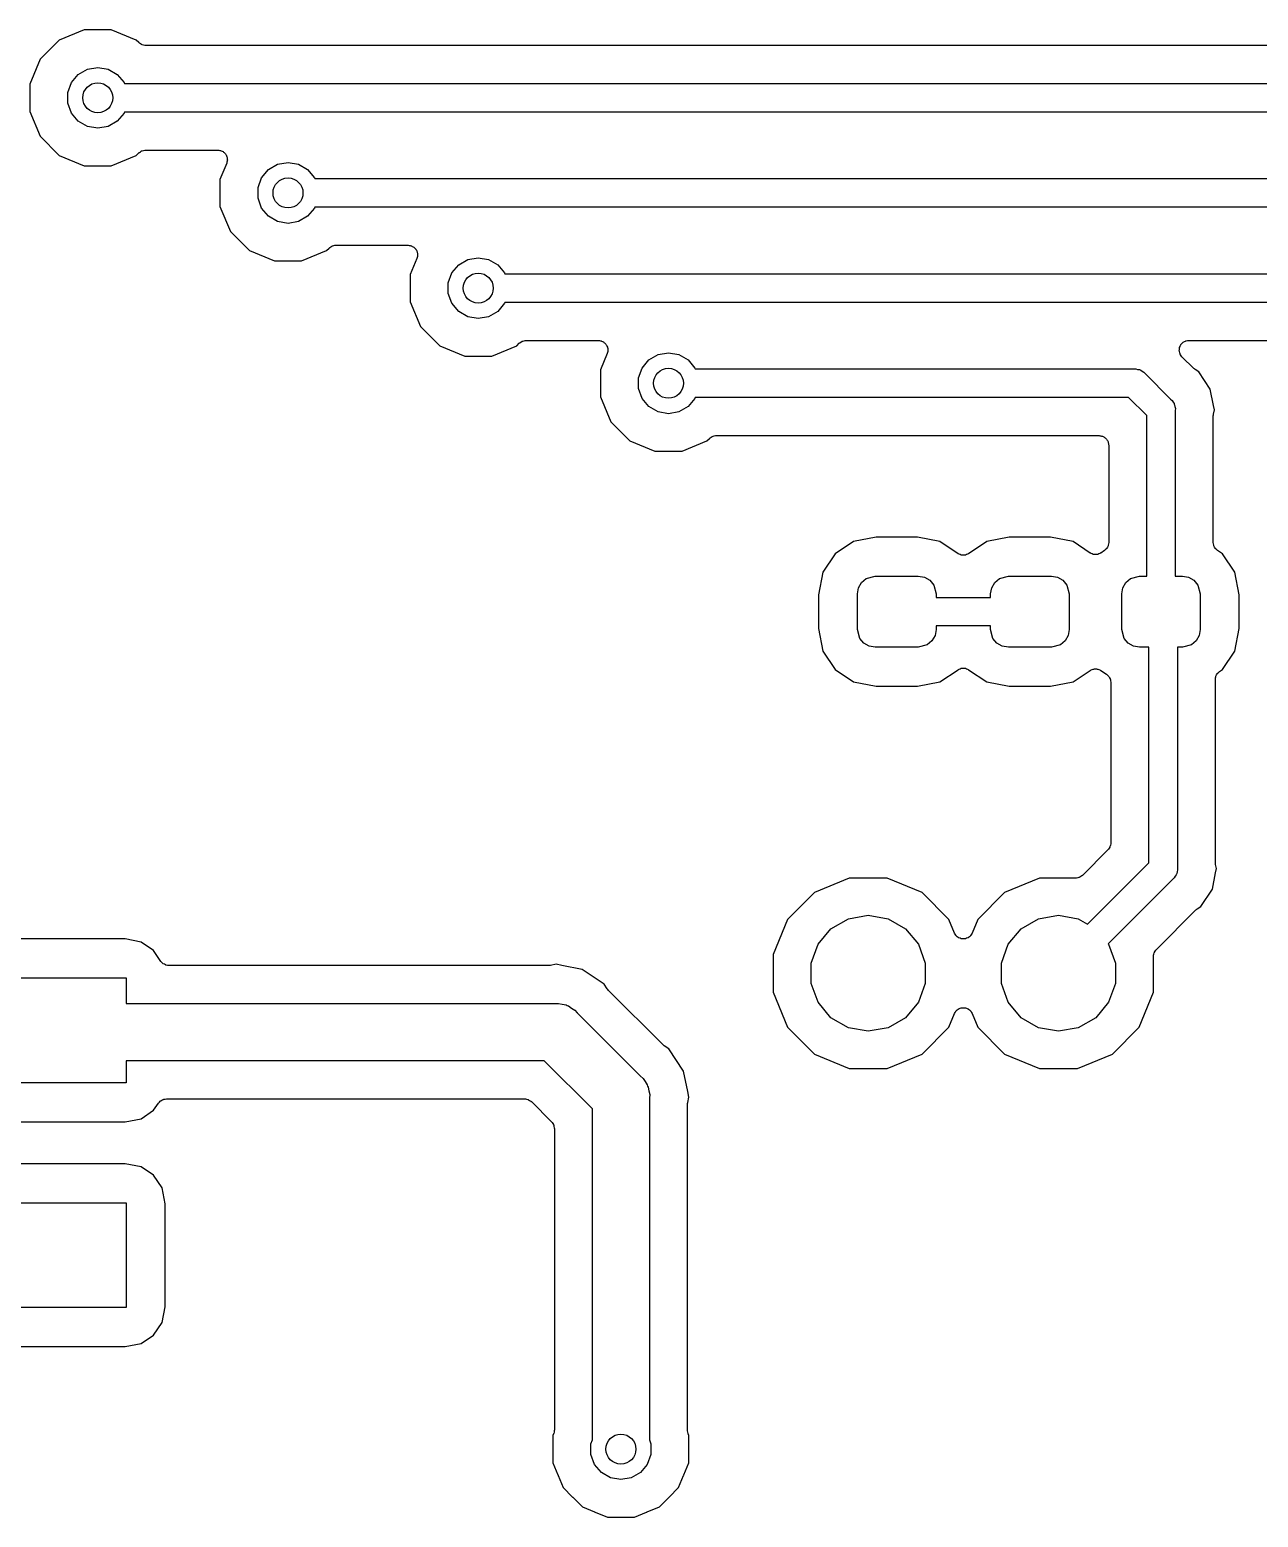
# Model space of a CAD drawing. Extents: x 40 to 164, y -163 to -60.
# Drawn here: x 57.51 to 73.91, y -128.8 to -108.95 of the extents above; entities that cross this region are included whole.
import ezdxf

# ---------------------------------------------------------------- set-up
doc = ezdxf.new("R2010")
doc.units = 0
doc.header["$MEASUREMENT"] = 0
doc.layers.add('BLACK', color=7, linetype='CONTINUOUS')

msp = doc.modelspace()

# ---------------------------------------------------------------- linework, layer by layer
at = {"layer": 'BLACK', "linetype": 'CONTINUOUS'}
for p, q in [((58.2394, -108.947), (57.9057, -109.085)), ((58.6006, -108.947), (58.2394, -108.947)), ((58.9343, -109.085), (58.6006, -108.947)), ((57.9057, -109.085), (57.6502, -109.341)), ((58.9684, -109.119), (58.9343, -109.085)), ((58.973, -109.123), (58.9684, -109.119)), ((58.9766, -109.127), (58.973, -109.123)), ((58.9909, -109.135), (58.9766, -109.127)), ((59.0045, -109.145), (58.9909, -109.135)), ((59.0099, -109.146), (59.0045, -109.145)), ((59.0148, -109.149), (59.0099, -109.146)), ((59.0311, -109.152), (59.0148, -109.149)), ((59.0471, -109.156), (59.0311, -109.152)), ((59.0527, -109.156), (59.0471, -109.156)), ((59.0582, -109.156), (59.0527, -109.156)), ((98.7247, -109.156), (59.0582, -109.156)), ((57.6502, -109.341), (57.512, -109.674)), ((58.0682, -109.652), (58.1589, -109.544)), ((58.1589, -109.544), (58.2811, -109.473)), ((58.2811, -109.473), (58.42, -109.449)), ((58.42, -109.449), (58.5589, -109.473)), ((58.5589, -109.473), (58.6811, -109.544)), ((58.6811, -109.544), (58.7718, -109.652)), ((57.512, -109.674), (57.512, -110.036)), ((58.02, -109.784), (58.0682, -109.652)), ((58.7718, -109.652), (58.7763, -109.664)), ((58.7763, -109.664), (98.7977, -109.664)), ((58.02, -109.926), (58.02, -109.784)), ((58.0682, -110.058), (58.02, -109.926)), ((57.512, -110.036), (57.6502, -110.369)), ((58.1589, -110.166), (58.0682, -110.058)), ((58.2811, -110.237), (58.1589, -110.166)), ((58.6811, -110.166), (58.5589, -110.237)), ((58.7718, -110.058), (58.6811, -110.166)), ((58.7763, -110.045), (58.7718, -110.058)), ((98.7271, -110.045), (58.7763, -110.045)), ((57.6502, -110.369), (57.9057, -110.625)), ((58.42, -110.261), (58.2811, -110.237)), ((58.5589, -110.237), (58.42, -110.261)), ((58.9909, -110.575), (59.0045, -110.565)), ((59.0045, -110.565), (59.0099, -110.564)), ((59.0099, -110.564), (59.0148, -110.561)), ((59.0148, -110.561), (59.0311, -110.558)), ((59.0311, -110.558), (59.0471, -110.554)), ((59.0471, -110.554), (59.0527, -110.554)), ((59.0527, -110.554), (59.0582, -110.553)), ((59.0582, -110.553), (60.0238, -110.553)), ((60.0238, -110.553), (60.0375, -110.556)), ((60.0375, -110.556), (60.0513, -110.557)), ((60.0513, -110.557), (60.0591, -110.56)), ((60.0591, -110.56), (60.0673, -110.561)), ((60.0673, -110.561), (60.0793, -110.568)), ((60.0793, -110.568), (60.0921, -110.573)), ((57.9057, -110.625), (58.2394, -110.763)), ((58.2394, -110.763), (58.6006, -110.763)), ((58.6006, -110.763), (58.9343, -110.625)), ((58.9343, -110.625), (58.9684, -110.591)), ((58.9684, -110.591), (58.973, -110.587)), ((58.973, -110.587), (58.9766, -110.583)), ((58.9766, -110.583), (58.9909, -110.575)), ((60.1412, -110.729), (60.052, -110.944)), ((60.0921, -110.573), (60.0982, -110.579)), ((60.0982, -110.579), (60.1055, -110.583)), ((60.1055, -110.583), (60.1144, -110.594)), ((60.1144, -110.594), (60.1246, -110.603)), ((60.1246, -110.603), (60.1285, -110.611)), ((60.1285, -110.611), (60.1338, -110.617)), ((60.1338, -110.617), (60.1386, -110.63)), ((60.1386, -110.63), (60.145, -110.642)), ((60.1442, -110.716), (60.1412, -110.729)), ((60.1489, -110.703), (60.1442, -110.716)), ((60.145, -110.642), (60.1461, -110.651)), ((60.1461, -110.651), (60.1489, -110.658)), ((60.1489, -110.658), (60.1489, -110.672)), ((60.1489, -110.672), (60.1507, -110.686)), ((60.1507, -110.686), (60.1489, -110.694)), ((60.1489, -110.694), (60.1489, -110.703)), ((60.6989, -110.814), (60.8211, -110.743)), ((60.8211, -110.743), (60.96, -110.719)), ((60.96, -110.719), (61.0989, -110.743)), ((61.0989, -110.743), (61.2211, -110.814)), ((60.052, -110.944), (60.052, -111.306)), ((60.56, -111.054), (60.6082, -110.922)), ((60.6082, -110.922), (60.6989, -110.814)), ((61.2211, -110.814), (61.3118, -110.922)), ((61.3118, -110.922), (61.3163, -110.934)), ((61.3163, -110.934), (90.0347, -110.934)), ((60.56, -111.196), (60.56, -111.054)), ((60.052, -111.306), (60.1902, -111.639)), ((60.6082, -111.328), (60.56, -111.196)), ((60.6989, -111.436), (60.6082, -111.328)), ((61.3118, -111.328), (61.2211, -111.436)), ((61.3163, -111.316), (61.3118, -111.328)), ((89.9641, -111.316), (61.3163, -111.316)), ((60.8211, -111.507), (60.6989, -111.436)), ((60.96, -111.531), (60.8211, -111.507)), ((61.0989, -111.507), (60.96, -111.531)), ((61.2211, -111.436), (61.0989, -111.507)), ((60.1902, -111.639), (60.4457, -111.895)), ((60.4457, -111.895), (60.7794, -112.033)), ((61.1406, -112.033), (61.4743, -111.895)), ((61.4743, -111.895), (61.5084, -111.861)), ((61.5084, -111.861), (61.513, -111.857)), ((61.513, -111.857), (61.5166, -111.853)), ((61.5166, -111.853), (61.5309, -111.845)), ((61.5309, -111.845), (61.5445, -111.835)), ((61.5445, -111.835), (61.5499, -111.834)), ((61.5499, -111.834), (61.5548, -111.831)), ((61.5548, -111.831), (61.5711, -111.828)), ((61.5711, -111.828), (61.5871, -111.824)), ((61.5871, -111.824), (61.5927, -111.824)), ((61.5927, -111.824), (61.5982, -111.823)), ((61.5982, -111.823), (62.5638, -111.823)), ((62.5638, -111.823), (62.5775, -111.826)), ((62.5775, -111.826), (62.5913, -111.827)), ((62.5913, -111.827), (62.5991, -111.83)), ((62.5991, -111.83), (62.6073, -111.831)), ((62.6073, -111.831), (62.6193, -111.838)), ((62.6193, -111.838), (62.6321, -111.843)), ((62.6321, -111.843), (62.6382, -111.849)), ((62.6382, -111.849), (62.6455, -111.853)), ((62.6455, -111.853), (62.6544, -111.864)), ((62.6544, -111.864), (62.6646, -111.873)), ((62.6646, -111.873), (62.6685, -111.881)), ((62.6685, -111.881), (62.6738, -111.887)), ((62.6738, -111.887), (62.6786, -111.9)), ((62.6786, -111.9), (62.685, -111.912)), ((62.685, -111.912), (62.6861, -111.921)), ((62.6861, -111.921), (62.6889, -111.928)), ((62.6889, -111.928), (62.6889, -111.942)), ((62.6889, -111.942), (62.6907, -111.956)), ((62.6907, -111.956), (62.6889, -111.964)), ((60.7794, -112.033), (61.1406, -112.033)), ((62.6812, -111.999), (62.592, -112.214)), ((62.6842, -111.986), (62.6812, -111.999)), ((62.6889, -111.973), (62.6842, -111.986)), ((62.6889, -111.964), (62.6889, -111.973)), ((63.1482, -112.192), (63.2389, -112.084)), ((63.2389, -112.084), (63.3611, -112.013)), ((63.3611, -112.013), (63.5, -111.989)), ((63.5, -111.989), (63.6389, -112.013)), ((63.6389, -112.013), (63.7611, -112.084)), ((63.7611, -112.084), (63.8518, -112.192)), ((62.592, -112.214), (62.592, -112.576)), ((63.1, -112.324), (63.1482, -112.192)), ((63.1, -112.466), (63.1, -112.324)), ((63.8518, -112.192), (63.8563, -112.204)), ((63.8563, -112.204), (81.1447, -112.204)), ((63.1482, -112.598), (63.1, -112.466)), ((62.592, -112.576), (62.7302, -112.909)), ((63.2389, -112.706), (63.1482, -112.598)), ((63.3611, -112.777), (63.2389, -112.706)), ((63.7611, -112.706), (63.6389, -112.777)), ((63.8518, -112.598), (63.7611, -112.706)), ((63.8563, -112.585), (63.8518, -112.598)), ((81.0741, -112.585), (63.8563, -112.585)), ((62.7302, -112.909), (62.9857, -113.165)), ((63.5, -112.801), (63.3611, -112.777)), ((63.6389, -112.777), (63.5, -112.801)), ((64.0143, -113.165), (64.0484, -113.131)), ((64.0484, -113.131), (64.053, -113.127)), ((64.053, -113.127), (64.0566, -113.123)), ((64.0566, -113.123), (64.0709, -113.115)), ((64.0709, -113.115), (64.0845, -113.105)), ((64.0845, -113.105), (64.0899, -113.104)), ((64.0899, -113.104), (64.0948, -113.101)), ((64.0948, -113.101), (64.1111, -113.098)), ((64.1111, -113.098), (64.1271, -113.094)), ((64.1271, -113.094), (64.1327, -113.094)), ((64.1327, -113.094), (64.1382, -113.093)), ((64.1382, -113.093), (65.1038, -113.093)), ((65.1038, -113.093), (65.1175, -113.096)), ((65.1175, -113.096), (65.1313, -113.097)), ((65.1313, -113.097), (65.1391, -113.1)), ((65.1391, -113.1), (65.1473, -113.101)), ((65.1473, -113.101), (65.1593, -113.108)), ((65.1593, -113.108), (65.1721, -113.113)), ((65.1721, -113.113), (65.1782, -113.119)), ((65.1782, -113.119), (65.1855, -113.123)), ((65.1855, -113.123), (65.1944, -113.134)), ((65.1944, -113.134), (65.2046, -113.143)), ((65.2046, -113.143), (65.2085, -113.151)), ((72.8795, -113.153), (72.8819, -113.148)), ((72.8819, -113.148), (72.8936, -113.136)), ((72.8936, -113.136), (72.9043, -113.123)), ((72.9043, -113.123), (72.9091, -113.12)), ((72.9091, -113.12), (72.9131, -113.116)), ((72.9131, -113.116), (72.9281, -113.109)), ((72.9281, -113.109), (72.9425, -113.101)), ((72.9425, -113.101), (72.948, -113.1)), ((72.948, -113.1), (72.9531, -113.098)), ((72.9531, -113.098), (72.9696, -113.096)), ((72.9696, -113.096), (72.9859, -113.093)), ((72.9859, -113.093), (80.7085, -113.093)), ((62.9857, -113.165), (63.3194, -113.303)), ((63.3194, -113.303), (63.6806, -113.303)), ((63.6806, -113.303), (64.0143, -113.165)), ((65.2212, -113.269), (65.132, -113.484)), ((65.2085, -113.151), (65.2138, -113.157)), ((65.2138, -113.157), (65.2186, -113.17)), ((65.2186, -113.17), (65.225, -113.182)), ((65.2242, -113.256), (65.2212, -113.269)), ((65.2289, -113.243), (65.2242, -113.256)), ((65.225, -113.182), (65.2261, -113.191)), ((65.2261, -113.191), (65.2289, -113.198)), ((65.2289, -113.198), (65.2289, -113.212)), ((65.2289, -113.212), (65.2307, -113.226)), ((65.2307, -113.226), (65.2289, -113.234)), ((65.2289, -113.234), (65.2289, -113.243)), ((65.7789, -113.354), (65.9011, -113.283)), ((65.9011, -113.283), (66.04, -113.259)), ((66.04, -113.259), (66.1789, -113.283)), ((66.1789, -113.283), (66.3011, -113.354)), ((72.8594, -113.232), (72.8609, -113.215)), ((72.8609, -113.237), (72.8594, -113.232)), ((72.8609, -113.198), (72.8628, -113.193)), ((72.8609, -113.215), (72.8609, -113.198)), ((72.8609, -113.243), (72.8609, -113.237)), ((72.8665, -113.258), (72.8609, -113.243)), ((72.8628, -113.193), (72.8633, -113.188)), ((72.8633, -113.188), (72.8703, -113.173)), ((72.8708, -113.274), (72.8665, -113.258)), ((72.8703, -113.173), (72.8759, -113.157)), ((72.874, -113.279), (72.8708, -113.274)), ((72.8759, -113.284), (72.874, -113.279)), ((72.8759, -113.157), (72.8795, -113.153)), ((72.8866, -113.297), (72.8759, -113.284)), ((72.8961, -113.31), (72.8866, -113.297)), ((73.0524, -113.467), (72.8961, -113.31)), ((65.132, -113.484), (65.132, -113.846)), ((65.64, -113.594), (65.6882, -113.462)), ((65.6882, -113.462), (65.7789, -113.354)), ((66.3011, -113.354), (66.3918, -113.462)), ((66.3918, -113.462), (66.3963, -113.474)), ((66.3963, -113.474), (72.2547, -113.474)), ((72.2547, -113.474), (72.2799, -113.472)), ((72.2799, -113.472), (72.3043, -113.479)), ((72.3043, -113.479), (72.3292, -113.483)), ((72.3292, -113.483), (72.3365, -113.487)), ((72.3365, -113.487), (72.3447, -113.49)), ((72.3447, -113.49), (72.3654, -113.504)), ((72.3654, -113.504), (72.3873, -113.517)), ((72.3873, -113.517), (72.4036, -113.536)), ((72.4036, -113.536), (72.7448, -113.877)), ((73.0626, -113.474), (73.0524, -113.467)), ((73.0717, -113.482), (73.0626, -113.474)), ((73.1196, -113.514), (73.0717, -113.482)), ((73.274, -113.745), (73.1196, -113.514)), ((65.64, -113.736), (65.64, -113.594)), ((65.6882, -113.868), (65.64, -113.736)), ((73.3169, -113.961), (73.274, -113.745)), ((65.132, -113.846), (65.2702, -114.179)), ((65.7789, -113.976), (65.6882, -113.868)), ((66.3918, -113.868), (66.3011, -113.976)), ((66.3963, -113.855), (66.3918, -113.868)), ((72.1841, -113.855), (66.3963, -113.855)), ((72.4255, -114.097), (72.1841, -113.855)), ((72.7448, -113.877), (72.7642, -113.894)), ((72.7642, -113.894), (72.7768, -113.916)), ((72.7768, -113.916), (72.7913, -113.936)), ((72.7913, -113.936), (72.7935, -113.944)), ((72.7935, -113.944), (72.7978, -113.952)), ((65.9011, -114.047), (65.7789, -113.976)), ((66.04, -114.071), (65.9011, -114.047)), ((66.1789, -114.047), (66.04, -114.071)), ((66.3011, -113.976), (66.1789, -114.047)), ((72.4255, -116.238), (72.4255, -114.097)), ((72.7978, -113.952), (72.8022, -113.977)), ((72.8022, -113.977), (72.8087, -114.001)), ((72.8087, -114.001), (72.8065, -114.026)), ((72.8065, -114.026), (72.8065, -116.238)), ((73.3145, -114.099), (73.3167, -114.087)), ((73.3145, -115.791), (73.3145, -114.099)), ((73.3167, -114.087), (73.3169, -114.075)), ((73.3282, -114.018), (73.3169, -113.961)), ((73.3169, -113.961), (73.3169, -113.961)), ((73.3169, -114.075), (73.3282, -114.018)), ((65.2702, -114.179), (65.5257, -114.435)), ((65.5257, -114.435), (65.8594, -114.573)), ((66.2206, -114.573), (66.5543, -114.435)), ((66.5543, -114.435), (66.5884, -114.401)), ((66.5884, -114.401), (66.593, -114.397)), ((66.593, -114.397), (66.5966, -114.393)), ((66.5966, -114.393), (66.6109, -114.385)), ((66.6109, -114.385), (66.6245, -114.375)), ((66.6245, -114.375), (66.6299, -114.374)), ((66.6299, -114.374), (66.6348, -114.371)), ((66.6348, -114.371), (66.6511, -114.368)), ((66.6511, -114.368), (66.6671, -114.364)), ((66.6671, -114.364), (66.6727, -114.364)), ((66.6727, -114.364), (66.6782, -114.363)), ((66.6782, -114.363), (71.7905, -114.363)), ((71.7905, -114.363), (71.8014, -114.365)), ((71.8014, -114.365), (71.8126, -114.365)), ((71.8126, -114.365), (71.823, -114.369)), ((71.823, -114.369), (71.8339, -114.371)), ((71.8339, -114.371), (71.8436, -114.377)), ((71.8436, -114.377), (71.854, -114.381)), ((71.854, -114.381), (71.8625, -114.388)), ((71.8625, -114.388), (71.8721, -114.393)), ((71.8721, -114.393), (71.8793, -114.402)), ((71.8793, -114.402), (71.8878, -114.409)), ((71.8878, -114.409), (71.8933, -114.418)), ((71.8933, -114.418), (71.9005, -114.427)), ((71.9005, -114.427), (71.9043, -114.437)), ((71.9043, -114.437), (71.9098, -114.447)), ((71.9098, -114.447), (71.9118, -114.458)), ((71.9118, -114.458), (71.9156, -114.468)), ((71.9156, -114.468), (71.9156, -114.48)), ((71.9156, -114.48), (71.9175, -114.49)), ((71.9175, -114.49), (71.9175, -115.791)), ((65.8594, -114.573), (66.2206, -114.573)), ((68.813, -115.718), (68.5114, -115.778)), ((69.363, -115.718), (68.813, -115.718)), ((69.6646, -115.778), (69.363, -115.718)), ((70.591, -115.718), (70.2894, -115.778)), ((71.141, -115.718), (70.591, -115.718)), ((71.4426, -115.778), (71.141, -115.718)), ((68.5114, -115.778), (68.2663, -115.941)), ((69.9064, -115.939), (69.6646, -115.778)), ((70.2894, -115.778), (70.0476, -115.939)), ((71.6704, -115.93), (71.4426, -115.778)), ((71.8611, -115.897), (71.8116, -115.93)), ((71.874, -115.884), (71.8611, -115.897)), ((71.8878, -115.873), (71.874, -115.884)), ((71.8899, -115.869), (71.8878, -115.873)), ((71.8929, -115.866), (71.8899, -115.869)), ((71.9009, -115.85), (71.8929, -115.866)), ((71.9098, -115.835), (71.9009, -115.85)), ((71.9106, -115.83), (71.9098, -115.835)), ((71.9124, -115.827), (71.9106, -115.83)), ((71.9144, -115.809), (71.9124, -115.827)), ((71.9175, -115.791), (71.9144, -115.809)), ((73.3176, -115.809), (73.3145, -115.791)), ((73.3196, -115.827), (73.3176, -115.809)), ((73.3214, -115.83), (73.3196, -115.827)), ((73.3222, -115.835), (73.3214, -115.83)), ((73.3311, -115.85), (73.3222, -115.835)), ((73.3391, -115.866), (73.3311, -115.85)), ((73.3421, -115.869), (73.3391, -115.866)), ((73.3442, -115.873), (73.3421, -115.869)), ((73.358, -115.884), (73.3442, -115.873)), ((73.3709, -115.897), (73.358, -115.884)), ((73.4377, -115.941), (73.3709, -115.897)), ((68.2663, -115.941), (68.1026, -116.186)), ((69.9141, -115.943), (69.9064, -115.939)), ((69.9208, -115.947), (69.9141, -115.943)), ((69.9341, -115.951), (69.9208, -115.947)), ((69.9468, -115.957), (69.9341, -115.951)), ((69.9552, -115.957), (69.9468, -115.957)), ((69.9632, -115.96), (69.9552, -115.957)), ((69.977, -115.959), (69.9632, -115.96)), ((69.9908, -115.96), (69.977, -115.959)), ((69.9988, -115.957), (69.9908, -115.96)), ((70.0072, -115.957), (69.9988, -115.957)), ((70.0199, -115.951), (70.0072, -115.957)), ((70.0332, -115.947), (70.0199, -115.951)), ((70.0399, -115.943), (70.0332, -115.947)), ((70.0476, -115.939), (70.0399, -115.943)), ((71.6781, -115.933), (71.6704, -115.93)), ((71.6848, -115.938), (71.6781, -115.933)), ((71.6981, -115.942), (71.6848, -115.938)), ((71.7108, -115.948), (71.6981, -115.942)), ((71.7192, -115.948), (71.7108, -115.948)), ((71.7272, -115.95), (71.7192, -115.948)), ((71.741, -115.95), (71.7272, -115.95)), ((71.7548, -115.95), (71.741, -115.95)), ((71.7628, -115.948), (71.7548, -115.95)), ((71.7712, -115.948), (71.7628, -115.948)), ((71.7839, -115.942), (71.7712, -115.948)), ((71.7972, -115.938), (71.7839, -115.942)), ((71.8039, -115.933), (71.7972, -115.938)), ((71.8116, -115.93), (71.8039, -115.933)), ((73.6014, -116.186), (73.4377, -115.941)), ((68.1026, -116.186), (68.0426, -116.488)), ((68.5773, -116.394), (68.6186, -116.323)), ((68.6186, -116.323), (68.6817, -116.27)), ((68.6817, -116.27), (68.8005, -116.238)), ((68.8005, -116.238), (69.3755, -116.238)), ((69.3755, -116.238), (69.4567, -116.252)), ((69.4567, -116.252), (69.5282, -116.294)), ((69.5282, -116.294), (69.5812, -116.357)), ((70.3553, -116.394), (70.3966, -116.323)), ((70.3966, -116.323), (70.4597, -116.27)), ((70.4597, -116.27), (70.5785, -116.238)), ((70.5785, -116.238), (71.1535, -116.238)), ((71.1535, -116.238), (71.2347, -116.252)), ((71.2347, -116.252), (71.3062, -116.294)), ((71.3062, -116.294), (71.3592, -116.357)), ((72.1053, -116.394), (72.1466, -116.323)), ((72.1466, -116.323), (72.2097, -116.27)), ((72.2097, -116.27), (72.3285, -116.238)), ((72.3285, -116.238), (72.4255, -116.238)), ((72.8065, -116.238), (72.9035, -116.238)), ((72.9035, -116.238), (72.9847, -116.252)), ((72.9847, -116.252), (73.0562, -116.294)), ((73.0562, -116.294), (73.1092, -116.357)), ((73.6614, -116.488), (73.6014, -116.186)), ((68.0426, -116.488), (68.0426, -116.938)), ((68.563, -116.475), (68.5773, -116.394)), ((68.563, -116.95), (68.563, -116.475)), ((69.5812, -116.357), (69.613, -116.475)), ((69.613, -116.475), (69.613, -116.522)), ((69.613, -116.522), (70.341, -116.522)), ((70.341, -116.475), (70.3553, -116.394)), ((70.341, -116.522), (70.341, -116.475)), ((71.3592, -116.357), (71.391, -116.475)), ((71.391, -116.475), (71.391, -116.95)), ((72.091, -116.475), (72.1053, -116.394)), ((72.091, -116.95), (72.091, -116.475)), ((73.1092, -116.357), (73.141, -116.475)), ((73.141, -116.475), (73.141, -116.95)), ((73.6614, -116.938), (73.6614, -116.488)), ((70.341, -116.903), (69.613, -116.903)), ((69.613, -116.903), (69.613, -116.95)), ((70.341, -116.95), (70.341, -116.903)), ((68.0426, -116.938), (68.1026, -117.24)), ((68.5948, -117.069), (68.563, -116.95)), ((68.6478, -117.132), (68.5948, -117.069)), ((69.5574, -117.103), (69.4942, -117.156)), ((69.5987, -117.032), (69.5574, -117.103)), ((69.613, -116.95), (69.5987, -117.032)), ((70.3728, -117.069), (70.341, -116.95)), ((70.4258, -117.132), (70.3728, -117.069)), ((71.3354, -117.103), (71.2722, -117.156)), ((71.3767, -117.032), (71.3354, -117.103)), ((71.391, -116.95), (71.3767, -117.032)), ((72.1228, -117.069), (72.091, -116.95)), ((72.1758, -117.132), (72.1228, -117.069)), ((73.0854, -117.103), (73.0222, -117.156)), ((73.1267, -117.032), (73.0854, -117.103)), ((73.141, -116.95), (73.1267, -117.032)), ((73.6014, -117.24), (73.6614, -116.938)), ((68.1026, -117.24), (68.2663, -117.485)), ((68.7193, -117.174), (68.6478, -117.132)), ((68.8005, -117.188), (68.7193, -117.174)), ((69.3755, -117.188), (68.8005, -117.188)), ((69.4942, -117.156), (69.3755, -117.188)), ((70.4973, -117.174), (70.4258, -117.132)), ((70.5785, -117.188), (70.4973, -117.174)), ((71.1535, -117.188), (70.5785, -117.188)), ((71.2722, -117.156), (71.1535, -117.188)), ((72.2473, -117.174), (72.1758, -117.132)), ((72.3285, -117.188), (72.2473, -117.174)), ((72.4535, -117.188), (72.3285, -117.188)), ((72.4535, -120.063), (72.4535, -117.188)), ((72.9035, -117.188), (72.8345, -117.188)), ((72.8345, -117.188), (72.8345, -120.134)), ((73.0222, -117.156), (72.9035, -117.188)), ((73.4377, -117.485), (73.6014, -117.24)), ((68.2663, -117.485), (68.5114, -117.648)), ((69.6646, -117.648), (69.9064, -117.487)), ((69.9064, -117.487), (69.9141, -117.483)), ((69.9141, -117.483), (69.9208, -117.479)), ((69.9208, -117.479), (69.9341, -117.475)), ((69.9341, -117.475), (69.9468, -117.469)), ((69.9468, -117.469), (69.9552, -117.469)), ((69.9552, -117.469), (69.9632, -117.466)), ((69.9632, -117.466), (69.977, -117.467)), ((69.977, -117.467), (69.9908, -117.466)), ((69.9908, -117.466), (69.9988, -117.469)), ((69.9988, -117.469), (70.0072, -117.469)), ((70.0072, -117.469), (70.0199, -117.475)), ((70.0199, -117.475), (70.0332, -117.479)), ((70.0332, -117.479), (70.0399, -117.483)), ((70.0399, -117.483), (70.0476, -117.487)), ((70.0476, -117.487), (70.2894, -117.648)), ((71.4426, -117.648), (71.6704, -117.496)), ((71.6704, -117.496), (71.6781, -117.493)), ((71.6781, -117.493), (71.6848, -117.488)), ((71.6848, -117.488), (71.6981, -117.484)), ((71.6981, -117.484), (71.7108, -117.478)), ((71.7108, -117.478), (71.7192, -117.478)), ((71.7192, -117.478), (71.7272, -117.476)), ((71.7272, -117.476), (71.741, -117.476)), ((71.741, -117.476), (71.7548, -117.476)), ((71.7548, -117.476), (71.7628, -117.478)), ((71.7628, -117.478), (71.7712, -117.478)), ((71.7712, -117.478), (71.7839, -117.484)), ((71.7839, -117.484), (71.7972, -117.488)), ((71.7972, -117.488), (71.8039, -117.493)), ((71.8039, -117.493), (71.8116, -117.496)), ((71.8116, -117.496), (71.8891, -117.548)), ((73.386, -117.523), (73.3989, -117.511)), ((73.3989, -117.511), (73.4377, -117.485)), ((68.5114, -117.648), (68.813, -117.708)), ((68.813, -117.708), (69.363, -117.708)), ((69.363, -117.708), (69.6646, -117.648)), ((70.2894, -117.648), (70.591, -117.708)), ((70.591, -117.708), (71.141, -117.708)), ((71.141, -117.708), (71.4426, -117.648)), ((71.8891, -117.548), (71.902, -117.56)), ((71.902, -117.56), (71.9158, -117.572)), ((71.9158, -117.572), (71.9179, -117.576)), ((71.9179, -117.576), (71.9209, -117.578)), ((71.9209, -117.578), (71.9289, -117.595)), ((71.9289, -117.595), (71.9378, -117.61)), ((71.9378, -117.61), (71.9386, -117.614)), ((71.9386, -117.614), (71.9404, -117.618)), ((71.9404, -117.618), (71.9424, -117.636)), ((71.9424, -117.636), (71.9455, -117.654)), ((71.9455, -117.654), (71.9455, -119.8)), ((73.3425, -117.616), (73.3456, -117.598)), ((73.3425, -120.061), (73.3425, -117.616)), ((73.3456, -117.598), (73.3476, -117.581)), ((73.3476, -117.581), (73.3494, -117.577)), ((73.3494, -117.577), (73.3502, -117.573)), ((73.3502, -117.573), (73.3591, -117.557)), ((73.3591, -117.557), (73.3671, -117.541)), ((73.3671, -117.541), (73.3701, -117.538)), ((73.3701, -117.538), (73.3722, -117.535)), ((73.3722, -117.535), (73.386, -117.523)), ((71.9083, -119.89), (71.5664, -120.232)), ((71.9115, -119.885), (71.9083, -119.89)), ((71.9158, -119.882), (71.9115, -119.885)), ((71.9241, -119.867), (71.9158, -119.882)), ((71.9336, -119.854), (71.9241, -119.867)), ((71.935, -119.848), (71.9336, -119.854)), ((71.9378, -119.844), (71.935, -119.848)), ((71.9407, -119.827), (71.9378, -119.844)), ((71.945, -119.811), (71.9407, -119.827)), ((71.9455, -119.8), (71.9445, -119.806)), ((71.9445, -119.806), (71.945, -119.811)), ((71.634, -120.883), (72.4535, -120.063)), ((73.3447, -120.073), (73.3425, -120.061)), ((73.3449, -120.085), (73.3447, -120.073)), ((73.3562, -120.142), (73.3449, -120.085)), ((68.4544, -120.269), (67.9876, -120.462)), ((68.9596, -120.269), (68.4544, -120.269)), ((69.4264, -120.462), (68.9596, -120.269)), ((70.9944, -120.269), (70.5276, -120.462)), ((71.4766, -120.269), (70.9944, -120.269)), ((71.4821, -120.268), (71.4766, -120.269)), ((71.4876, -120.269), (71.4821, -120.268)), ((71.5037, -120.264), (71.4876, -120.269)), ((71.52, -120.261), (71.5037, -120.264)), ((71.5248, -120.259), (71.52, -120.261)), ((71.5302, -120.257), (71.5248, -120.259)), ((71.5438, -120.248), (71.5302, -120.257)), ((71.5582, -120.239), (71.5438, -120.248)), ((71.5618, -120.235), (71.5582, -120.239)), ((71.5664, -120.232), (71.5618, -120.235)), ((72.7728, -120.283), (71.9108, -121.145)), ((72.7922, -120.266), (72.7728, -120.283)), ((72.8048, -120.244), (72.7922, -120.266)), ((72.8193, -120.224), (72.8048, -120.244)), ((72.8215, -120.216), (72.8193, -120.224)), ((72.8258, -120.208), (72.8215, -120.216)), ((72.8302, -120.183), (72.8258, -120.208)), ((72.8367, -120.159), (72.8302, -120.183)), ((72.8345, -120.134), (72.8367, -120.159)), ((73.302, -120.415), (73.3449, -120.199)), ((73.3449, -120.199), (73.3562, -120.142)), ((73.3449, -120.199), (73.3449, -120.199)), ((67.9876, -120.462), (67.6303, -120.82)), ((69.7837, -120.82), (69.4264, -120.462)), ((70.5276, -120.462), (70.1703, -120.82)), ((73.1476, -120.646), (73.302, -120.415)), ((72.5542, -121.22), (73.0804, -120.693)), ((73.0804, -120.693), (73.0906, -120.686)), ((73.0906, -120.686), (73.0997, -120.678)), ((73.0997, -120.678), (73.1476, -120.646)), ((67.6303, -120.82), (67.437, -121.286)), ((68.2096, -120.946), (68.4424, -120.812)), ((68.4424, -120.812), (68.707, -120.765)), ((68.707, -120.765), (68.9716, -120.812)), ((68.9716, -120.812), (69.2044, -120.946)), ((69.8597, -121.003), (69.7837, -120.82)), ((70.1703, -120.82), (70.0943, -121.003)), ((70.7496, -120.946), (70.9824, -120.812)), ((70.9824, -120.812), (71.247, -120.765)), ((71.247, -120.765), (71.5116, -120.812)), ((71.5116, -120.812), (71.634, -120.883)), ((58.7875, -121.081), (57.2125, -121.081)), ((58.9982, -121.122), (58.7875, -121.081)), ((68.0369, -121.152), (68.2096, -120.946)), ((69.2044, -120.946), (69.3771, -121.152)), ((69.8686, -121.017), (69.8597, -121.003)), ((69.8762, -121.032), (69.8686, -121.017)), ((69.8804, -121.036), (69.8762, -121.032)), ((69.8834, -121.04), (69.8804, -121.036)), ((69.8965, -121.05), (69.8834, -121.04)), ((69.9088, -121.062), (69.8965, -121.05)), ((69.9139, -121.064), (69.9088, -121.062)), ((69.9184, -121.067), (69.9139, -121.064)), ((69.9342, -121.072), (69.9184, -121.067)), ((69.9495, -121.079), (69.9342, -121.072)), ((69.9551, -121.079), (69.9495, -121.079)), ((69.9604, -121.08), (69.9551, -121.079)), ((69.977, -121.08), (69.9604, -121.08)), ((69.9936, -121.08), (69.977, -121.08)), ((69.9989, -121.079), (69.9936, -121.08)), ((70.0045, -121.079), (69.9989, -121.079)), ((70.0198, -121.072), (70.0045, -121.079)), ((70.0356, -121.067), (70.0198, -121.072)), ((70.0401, -121.064), (70.0356, -121.067)), ((70.0452, -121.062), (70.0401, -121.064)), ((70.0575, -121.05), (70.0452, -121.062)), ((70.0706, -121.04), (70.0575, -121.05)), ((70.0736, -121.036), (70.0706, -121.04)), ((70.0778, -121.032), (70.0736, -121.036)), ((70.0854, -121.017), (70.0778, -121.032)), ((70.0943, -121.003), (70.0854, -121.017)), ((70.5769, -121.152), (70.7496, -120.946)), ((59.1662, -121.235), (58.9982, -121.122)), ((59.263, -121.38), (59.1662, -121.235)), ((67.437, -121.286), (67.437, -121.792)), ((67.945, -121.405), (68.0369, -121.152)), ((69.3771, -121.152), (69.469, -121.405)), ((70.485, -121.405), (70.5769, -121.152)), ((71.9108, -121.145), (71.9171, -121.152)), ((71.9171, -121.152), (72.009, -121.405)), ((72.5175, -121.298), (72.5218, -121.282)), ((72.5218, -121.282), (72.5247, -121.266)), ((72.5247, -121.266), (72.5275, -121.261)), ((72.5275, -121.261), (72.5289, -121.256)), ((72.5289, -121.256), (72.5384, -121.242)), ((72.5384, -121.242), (72.5467, -121.228)), ((72.5467, -121.228), (72.551, -121.224)), ((72.551, -121.224), (72.5542, -121.22)), ((59.2754, -121.393), (59.263, -121.38)), ((59.287, -121.406), (59.2754, -121.393)), ((59.2906, -121.408), (59.287, -121.406)), ((59.2935, -121.411), (59.2906, -121.408)), ((59.3096, -121.419), (59.2935, -121.411)), ((59.3252, -121.428), (59.3096, -121.419)), ((59.3293, -121.429), (59.3252, -121.428)), ((59.3331, -121.431), (59.3293, -121.429)), ((59.3509, -121.433), (59.3331, -121.431)), ((59.3686, -121.436), (59.3509, -121.433)), ((64.4399, -121.436), (59.3686, -121.436)), ((64.4522, -121.434), (64.4399, -121.436)), ((64.4647, -121.434), (64.4522, -121.434)), ((64.54, -121.419), (64.4647, -121.434)), ((64.6153, -121.434), (64.54, -121.419)), ((64.8869, -121.488), (64.6153, -121.434)), ((64.6153, -121.434), (64.6153, -121.434)), ((65.1809, -121.684), (64.8869, -121.488)), ((67.945, -121.673), (67.945, -121.405)), ((69.469, -121.405), (69.469, -121.673)), ((70.485, -121.673), (70.485, -121.405)), ((72.009, -121.405), (72.009, -121.673)), ((72.517, -121.309), (72.518, -121.304)), ((72.517, -121.792), (72.517, -121.309)), ((72.518, -121.304), (72.5175, -121.298)), ((57.2, -121.601), (58.8, -121.601)), ((58.8, -121.601), (58.8, -121.944)), ((65.2236, -121.748), (65.1809, -121.684)), ((68.0369, -121.926), (67.945, -121.673)), ((69.469, -121.673), (69.3771, -121.926)), ((70.5769, -121.926), (70.485, -121.673)), ((72.009, -121.673), (71.9171, -121.926)), ((65.2322, -121.757), (65.2236, -121.748)), ((65.2394, -121.767), (65.2322, -121.757)), ((65.9629, -122.491), (65.2394, -121.767)), ((67.437, -121.792), (67.6303, -122.258)), ((72.3237, -122.258), (72.517, -121.792)), ((58.8, -121.944), (64.5234, -121.944)), ((64.5234, -121.944), (64.5737, -121.94)), ((64.5737, -121.94), (64.6225, -121.953)), ((64.6225, -121.953), (64.6723, -121.961)), ((64.6723, -121.961), (64.6871, -121.97)), ((64.6871, -121.97), (64.7035, -121.974)), ((64.7035, -121.974), (64.7449, -122.003)), ((64.7449, -122.003), (64.7887, -122.029)), ((64.7887, -122.029), (64.8212, -122.067)), ((64.8212, -122.067), (65.6626, -122.909)), ((68.2096, -122.132), (68.0369, -121.926)), ((69.3771, -121.926), (69.2044, -122.132)), ((69.7837, -122.258), (69.8597, -122.075)), ((69.8597, -122.075), (69.8686, -122.061)), ((69.8686, -122.061), (69.8762, -122.046)), ((69.8762, -122.046), (69.8804, -122.042)), ((69.8804, -122.042), (69.8834, -122.038)), ((69.8834, -122.038), (69.8965, -122.028)), ((69.8965, -122.028), (69.9088, -122.016)), ((69.9088, -122.016), (69.9139, -122.014)), ((69.9139, -122.014), (69.9184, -122.011)), ((69.9184, -122.011), (69.9342, -122.006)), ((69.9342, -122.006), (69.9495, -121.999)), ((69.9495, -121.999), (69.9551, -121.999)), ((69.9551, -121.999), (69.9604, -121.998)), ((69.9604, -121.998), (69.977, -121.998)), ((69.977, -121.998), (69.9936, -121.998)), ((69.9936, -121.998), (69.9989, -121.999)), ((69.9989, -121.999), (70.0045, -121.999)), ((70.0045, -121.999), (70.0198, -122.006)), ((70.0198, -122.006), (70.0356, -122.011)), ((70.0356, -122.011), (70.0401, -122.014)), ((70.0401, -122.014), (70.0452, -122.016)), ((70.0452, -122.016), (70.0575, -122.028)), ((70.0575, -122.028), (70.0706, -122.038)), ((70.0706, -122.038), (70.0736, -122.042)), ((70.0736, -122.042), (70.0778, -122.046)), ((70.0778, -122.046), (70.0854, -122.061)), ((70.0854, -122.061), (70.0943, -122.075)), ((70.0943, -122.075), (70.1703, -122.258)), ((70.7496, -122.132), (70.5769, -121.926)), ((71.9171, -121.926), (71.7444, -122.132)), ((67.6303, -122.258), (67.9876, -122.616)), ((68.4424, -122.266), (68.2096, -122.132)), ((68.707, -122.313), (68.4424, -122.266)), ((68.9716, -122.266), (68.707, -122.313)), ((69.2044, -122.132), (68.9716, -122.266)), ((69.4264, -122.616), (69.7837, -122.258)), ((70.1703, -122.258), (70.5276, -122.616)), ((70.9824, -122.266), (70.7496, -122.132)), ((71.247, -122.313), (70.9824, -122.266)), ((71.5116, -122.266), (71.247, -122.313)), ((71.7444, -122.132), (71.5116, -122.266)), ((71.9664, -122.616), (72.3237, -122.258)), ((65.9731, -122.498), (65.9629, -122.491)), ((65.9821, -122.506), (65.9731, -122.498)), ((66.0459, -122.549), (65.9821, -122.506)), ((66.2424, -122.843), (66.0459, -122.549)), ((67.9876, -122.616), (68.4544, -122.809)), ((68.9596, -122.809), (69.4264, -122.616)), ((70.5276, -122.616), (70.9944, -122.809)), ((71.4996, -122.809), (71.9664, -122.616)), ((64.3822, -122.706), (58.8, -122.706)), ((58.8, -122.706), (58.8, -123.001)), ((65.024, -123.348), (64.3822, -122.706)), ((66.2964, -123.115), (66.2424, -122.843)), ((68.4544, -122.809), (68.9596, -122.809)), ((70.9944, -122.809), (71.4996, -122.809)), ((58.8, -123.001), (57.2, -123.001)), ((65.6626, -122.909), (65.7014, -122.941)), ((65.7014, -122.941), (65.7266, -122.985)), ((65.7266, -122.985), (65.7556, -123.026)), ((65.7556, -123.026), (65.76, -123.043)), ((65.76, -123.043), (65.7685, -123.058)), ((65.7685, -123.058), (65.7773, -123.107)), ((59.1662, -123.367), (59.2309, -123.27)), ((59.2309, -123.27), (59.2433, -123.257)), ((59.2433, -123.257), (59.2549, -123.244)), ((59.2549, -123.244), (59.2585, -123.242)), ((59.2585, -123.242), (59.2614, -123.239)), ((59.2614, -123.239), (59.2775, -123.231)), ((59.2775, -123.231), (59.2931, -123.222)), ((59.2931, -123.222), (59.2972, -123.221)), ((59.2972, -123.221), (59.301, -123.219)), ((59.301, -123.219), (59.3188, -123.217)), ((59.3188, -123.217), (59.3365, -123.214)), ((59.3365, -123.214), (64.1192, -123.214)), ((64.1192, -123.214), (64.1247, -123.215)), ((64.1247, -123.215), (64.1302, -123.214)), ((64.1302, -123.214), (64.1463, -123.219)), ((64.1463, -123.219), (64.1626, -123.222)), ((64.1626, -123.222), (64.1674, -123.224)), ((64.1674, -123.224), (64.1728, -123.226)), ((64.1728, -123.226), (64.1864, -123.235)), ((64.1864, -123.235), (64.2008, -123.244)), ((64.2008, -123.244), (64.2044, -123.248)), ((64.2044, -123.248), (64.209, -123.251)), ((64.209, -123.251), (64.4788, -123.521)), ((65.7773, -123.107), (65.7904, -123.156)), ((65.7904, -123.156), (65.786, -123.207)), ((65.786, -123.207), (65.786, -127.766)), ((66.2962, -123.278), (66.2964, -123.265)), ((66.3114, -123.19), (66.2964, -123.115)), ((66.2964, -123.265), (66.3114, -123.19)), ((58.9982, -123.48), (59.1662, -123.367)), ((65.024, -127.766), (65.024, -123.348)), ((66.294, -123.29), (66.2962, -123.278)), ((66.294, -127.637), (66.294, -123.29)), ((57.2125, -123.521), (58.7875, -123.521)), ((58.7875, -123.521), (58.9982, -123.48)), ((64.4788, -123.521), (64.482, -123.526)), ((64.482, -123.526), (64.4863, -123.529)), ((64.4863, -123.529), (64.4946, -123.544)), ((64.4946, -123.544), (64.5041, -123.557)), ((64.5041, -123.557), (64.5055, -123.563)), ((64.5055, -123.563), (64.5083, -123.567)), ((64.5083, -123.567), (64.5112, -123.584)), ((64.5112, -123.584), (64.5155, -123.6)), ((64.5155, -123.6), (64.515, -123.605)), ((64.515, -123.605), (64.516, -123.611)), ((64.516, -123.611), (64.516, -127.637)), ((58.7875, -124.081), (57.2125, -124.081)), ((58.9982, -124.122), (58.7875, -124.081)), ((59.1662, -124.235), (58.9982, -124.122)), ((59.2785, -124.403), (59.1662, -124.235)), ((59.3204, -124.614), (59.2785, -124.403)), ((57.2, -124.601), (58.8, -124.601)), ((58.8, -124.601), (58.8, -126.001)), ((59.3204, -125.988), (59.3204, -124.614)), ((58.8, -126.001), (57.2, -126.001)), ((59.2785, -126.199), (59.3204, -125.988)), ((59.1662, -126.367), (59.2785, -126.199)), ((58.9982, -126.48), (59.1662, -126.367)), ((57.2125, -126.521), (58.7875, -126.521)), ((58.7875, -126.521), (58.9982, -126.48)), ((64.516, -127.637), (64.5155, -127.64)), ((64.5155, -127.64), (64.5159, -127.643)), ((66.2945, -127.64), (66.294, -127.637)), ((66.2941, -127.643), (66.2945, -127.64)), ((64.5063, -127.686), (64.497, -127.708)), ((64.497, -127.708), (64.497, -128.07)), ((64.5069, -127.683), (64.5063, -127.686)), ((64.5083, -127.681), (64.5069, -127.683)), ((64.5117, -127.662), (64.5083, -127.681)), ((64.5159, -127.643), (64.5117, -127.662)), ((65.005, -127.818), (65.024, -127.766)), ((65.005, -127.96), (65.005, -127.818)), ((65.786, -127.766), (65.805, -127.818)), ((65.805, -127.818), (65.805, -127.96)), ((66.2983, -127.662), (66.2941, -127.643)), ((66.3017, -127.681), (66.2983, -127.662)), ((66.3031, -127.683), (66.3017, -127.681)), ((66.3037, -127.686), (66.3031, -127.683)), ((66.313, -127.708), (66.3037, -127.686)), ((66.313, -128.07), (66.313, -127.708)), ((65.0532, -128.092), (65.005, -127.96)), ((65.805, -127.96), (65.7568, -128.092)), ((64.497, -128.07), (64.5644, -128.232)), ((64.5644, -128.232), (64.5654, -128.237)), ((64.5654, -128.237), (64.5679, -128.241)), ((65.1439, -128.2), (65.0532, -128.092)), ((65.2661, -128.271), (65.1439, -128.2)), ((65.6661, -128.2), (65.5439, -128.271)), ((65.7568, -128.092), (65.6661, -128.2)), ((66.2421, -128.241), (66.2446, -128.237)), ((66.2446, -128.237), (66.2456, -128.232)), ((66.2456, -128.232), (66.313, -128.07)), ((64.5679, -128.241), (64.6352, -128.403)), ((64.6352, -128.403), (64.7597, -128.528)), ((65.405, -128.295), (65.2661, -128.271)), ((65.5439, -128.271), (65.405, -128.295)), ((66.0503, -128.528), (66.1748, -128.403)), ((66.1748, -128.403), (66.2421, -128.241)), ((64.7597, -128.528), (64.7624, -128.532)), ((64.7624, -128.532), (64.7662, -128.534)), ((64.7662, -128.534), (64.8907, -128.659)), ((65.9193, -128.659), (66.0438, -128.534)), ((66.0438, -128.534), (66.0476, -128.532)), ((66.0476, -128.532), (66.0503, -128.528)), ((64.8907, -128.659), (65.0533, -128.726)), ((65.0533, -128.726), (65.0572, -128.729)), ((65.0572, -128.729), (65.0617, -128.73)), ((65.0617, -128.73), (65.2244, -128.797)), ((65.2244, -128.797), (65.4005, -128.797)), ((65.4005, -128.797), (65.405, -128.798)), ((65.405, -128.798), (65.4095, -128.797)), ((65.4095, -128.797), (65.5856, -128.797)), ((65.5856, -128.797), (65.7483, -128.73)), ((65.7483, -128.73), (65.7528, -128.729)), ((65.7528, -128.729), (65.7567, -128.726)), ((65.7567, -128.726), (65.9193, -128.659))]:
    msp.add_line(p, q, dxfattribs=at)
at = {"layer": 'BLACK'}
for centre in [(58.42, -109.855), (60.96, -111.125), (63.5, -112.395), (66.04, -113.665), (65.405, -127.889)]:
    msp.add_circle(centre, 0.2, dxfattribs=at)

doc.saveas('drawing.dxf')
